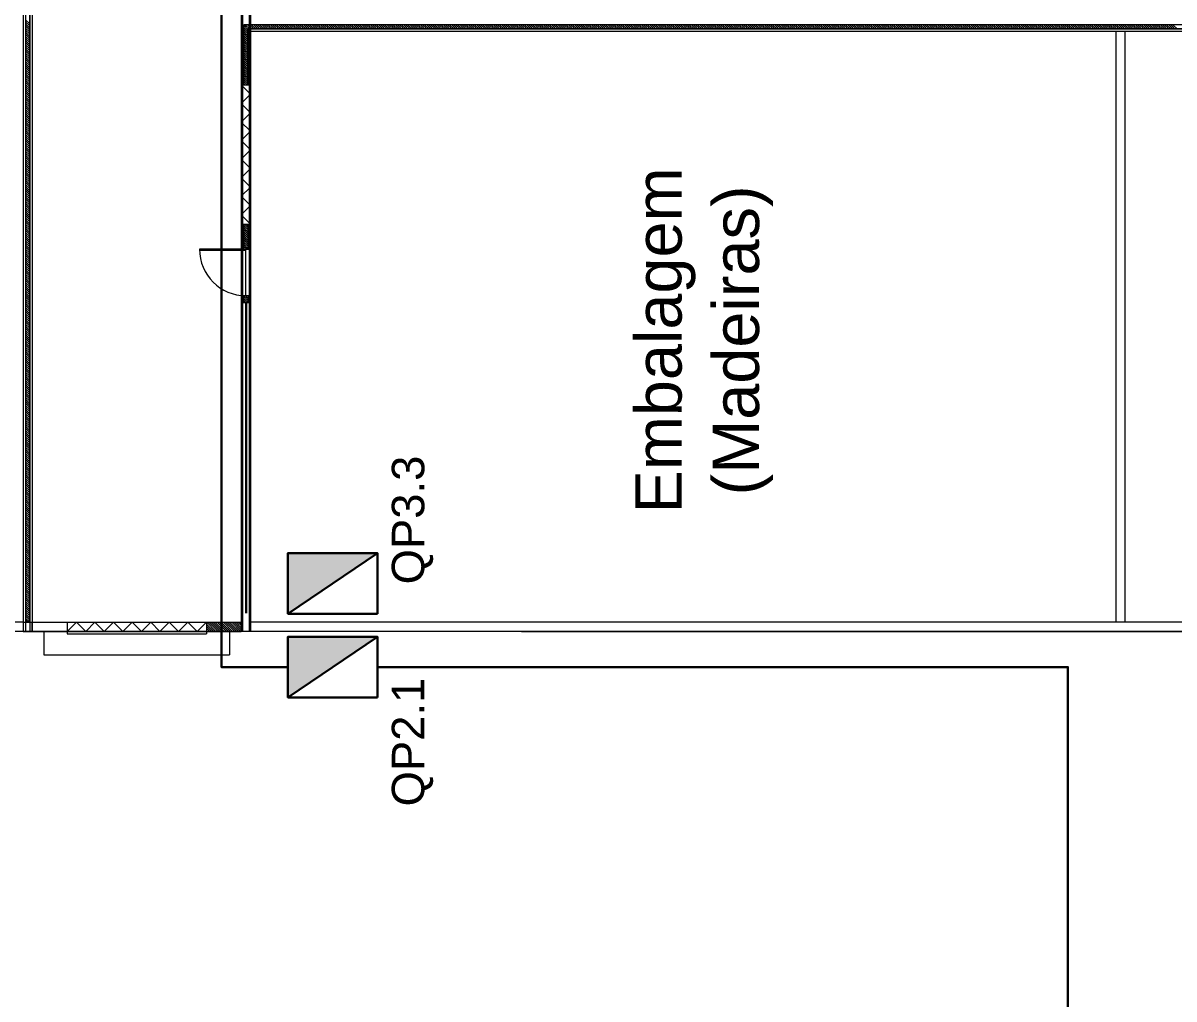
# Model space of a CAD drawing. Header units: millimetres. Extents: x -32 to 1412, y -324 to 2887.
# Drawn here: x 1013.12 to 1037.91, y 1950.1 to 1971.12 of the extents above; entities that cross this region are included whole.
import ezdxf

# ---------------------------------------------------------------- set-up
doc = ezdxf.new("R2010")
doc.units = ezdxf.units.MM
doc.header["$LTSCALE"] = 0.5
doc.layers.get('0').update_dxf_attribs({"linetype": 'CONTINUOUS'})
doc.layers.add('arquitetura', color=252, linetype='CONTINUOUS', lineweight=5)
doc.layers.add('quadros eletricos', color=3, linetype='CONTINUOUS', lineweight=30)
doc.styles.add('Arial nw', font='ARIALN.TTF')

msp = doc.modelspace()

# ---------------------------------------------------------------- hatches: boundary and pattern name
at = {"layer": 'quadros eletricos'}
for points in [[(1018.825, 1958.392), (1020.755, 1959.699), (1018.825, 1959.699)], [(1018.825, 1956.591), (1020.755, 1957.898), (1018.825, 1957.898)]]:
    msp.add_hatch(color=256, dxfattribs=at).paths.add_polyline_path(points)

# ---------------------------------------------------------------- linework, layer by layer
at = {"layer": 'arquitetura', "color": 252}
for p, q in [((1017.851, 2027.151), (1017.851, 1958.009)), ((1017.991, 2027.151), (1017.991, 1958.009)), ((1013.121, 2016.346), (1013.121, 1958.009)), ((1013.176, 2016.346), (1013.176, 1958.009)), ((1013.266, 2016.346), (1013.266, 1958.009)), ((1013.321, 2016.346), (1013.321, 1958.009)), ((1017.821, 1996.493), (1017.821, 1958.009)), ((1018.021, 1996.404), (1018.021, 1958.009)), ((1013.121, 1984.058), (1013.121, 1958.209)), ((1013.176, 1984.058), (1013.176, 1958.209)), ((1013.176, 1984.058), (1013.176, 1958.209)), ((1013.266, 1984.058), (1013.266, 1958.209)), ((1013.266, 1958.209), (1013.266, 1984.058)), ((1013.321, 1984.058), (1013.321, 1958.209)), ((1013.266, 1971.097), (1013.176, 1971.187)), ((1013.266, 1971.053), (1013.176, 1971.143)), ((1013.266, 1971.008), (1013.176, 1971.098)), ((1017.821, 1971.134), (1017.821, 1969.784)), ((1013.266, 1970.963), (1013.176, 1971.053)), ((1013.266, 1970.918), (1013.176, 1971.008)), ((1013.266, 1970.873), (1013.176, 1970.963)), ((1013.266, 1970.828), (1013.176, 1970.918)), ((1013.266, 1970.783), (1013.176, 1970.873)), ((1017.876, 1971.079), (1017.876, 1969.784)), ((1061.741, 1971.079), (1017.876, 1971.079)), ((1061.741, 1971.079), (1017.876, 1971.079)), ((1017.876, 1971.079), (1017.876, 1969.784)), ((1017.966, 1970.977), (1017.876, 1971.067)), ((1017.966, 1970.932), (1017.876, 1971.022)), ((1017.966, 1970.888), (1017.876, 1970.978)), ((1017.966, 1970.843), (1017.876, 1970.933)), ((1017.966, 1970.798), (1017.876, 1970.888)), ((1017.999, 1970.989), (1017.909, 1971.079)), ((1018.044, 1970.989), (1017.954, 1971.079)), ((1017.966, 1970.989), (1017.966, 1969.784)), ((1061.741, 1970.989), (1017.966, 1970.989)), ((1017.966, 1969.784), (1017.966, 1970.989)), ((1017.966, 1970.989), (1061.741, 1970.989)), ((1018.089, 1970.989), (1017.999, 1971.079)), ((1018.021, 1970.934), (1018.021, 1969.784)), ((1061.741, 1970.934), (1018.021, 1970.934)), ((1018.134, 1970.989), (1018.044, 1971.079)), ((1018.179, 1970.989), (1018.089, 1971.079)), ((1018.224, 1970.989), (1018.134, 1971.079)), ((1018.269, 1970.989), (1018.179, 1971.079)), ((1018.314, 1970.989), (1018.224, 1971.079)), ((1018.359, 1970.989), (1018.269, 1971.079)), ((1018.403, 1970.989), (1018.313, 1971.079)), ((1018.448, 1970.989), (1018.358, 1971.079)), ((1018.493, 1970.989), (1018.403, 1971.079)), ((1018.538, 1970.989), (1018.448, 1971.079)), ((1018.583, 1970.989), (1018.493, 1971.079)), ((1018.628, 1970.989), (1018.538, 1971.079)), ((1018.673, 1970.989), (1018.583, 1971.079)), ((1018.718, 1970.989), (1018.628, 1971.079)), ((1018.763, 1970.989), (1018.673, 1971.079)), ((1018.808, 1970.989), (1018.718, 1971.079)), ((1018.852, 1970.989), (1018.762, 1971.079)), ((1018.897, 1970.989), (1018.807, 1971.079)), ((1018.942, 1970.989), (1018.852, 1971.079)), ((1018.987, 1970.989), (1018.897, 1971.079)), ((1019.032, 1970.989), (1018.942, 1971.079)), ((1019.077, 1970.989), (1018.987, 1971.079)), ((1019.122, 1970.989), (1019.032, 1971.079)), ((1019.167, 1970.989), (1019.077, 1971.079)), ((1019.212, 1970.989), (1019.122, 1971.079)), ((1019.257, 1970.989), (1019.167, 1971.079)), ((1019.301, 1970.989), (1019.211, 1971.079)), ((1019.346, 1970.989), (1019.256, 1971.079)), ((1019.391, 1970.989), (1019.301, 1971.079)), ((1019.436, 1970.989), (1019.346, 1971.079)), ((1019.481, 1970.989), (1019.391, 1971.079)), ((1019.526, 1970.989), (1019.436, 1971.079)), ((1019.571, 1970.989), (1019.481, 1971.079)), ((1019.616, 1970.989), (1019.526, 1971.079)), ((1019.661, 1970.989), (1019.571, 1971.079)), ((1019.706, 1970.989), (1019.616, 1971.079)), ((1019.75, 1970.989), (1019.66, 1971.079)), ((1019.795, 1970.989), (1019.705, 1971.079)), ((1019.84, 1970.989), (1019.75, 1971.079)), ((1019.885, 1970.989), (1019.795, 1971.079)), ((1019.93, 1970.989), (1019.84, 1971.079)), ((1019.975, 1970.989), (1019.885, 1971.079)), ((1020.02, 1970.989), (1019.93, 1971.079)), ((1020.065, 1970.989), (1019.975, 1971.079)), ((1020.11, 1970.989), (1020.02, 1971.079)), ((1020.155, 1970.989), (1020.065, 1971.079)), ((1020.2, 1970.989), (1020.11, 1971.079)), ((1020.244, 1970.989), (1020.154, 1971.079)), ((1020.289, 1970.989), (1020.199, 1971.079)), ((1020.334, 1970.989), (1020.244, 1971.079)), ((1020.379, 1970.989), (1020.289, 1971.079)), ((1020.424, 1970.989), (1020.334, 1971.079)), ((1020.469, 1970.989), (1020.379, 1971.079)), ((1020.514, 1970.989), (1020.424, 1971.079)), ((1020.559, 1970.989), (1020.469, 1971.079)), ((1020.604, 1970.989), (1020.514, 1971.079)), ((1020.649, 1970.989), (1020.559, 1971.079)), ((1020.693, 1970.989), (1020.603, 1971.079)), ((1020.738, 1970.989), (1020.648, 1971.079)), ((1020.783, 1970.989), (1020.693, 1971.079)), ((1020.828, 1970.989), (1020.738, 1971.079)), ((1020.873, 1970.989), (1020.783, 1971.079)), ((1020.918, 1970.989), (1020.828, 1971.079)), ((1020.963, 1970.989), (1020.873, 1971.079)), ((1021.008, 1970.989), (1020.918, 1971.079)), ((1021.053, 1970.989), (1020.963, 1971.079)), ((1021.098, 1970.989), (1021.008, 1971.079)), ((1021.142, 1970.989), (1021.052, 1971.079)), ((1021.187, 1970.989), (1021.097, 1971.079)), ((1021.232, 1970.989), (1021.142, 1971.079)), ((1021.277, 1970.989), (1021.187, 1971.079)), ((1021.322, 1970.989), (1021.232, 1971.079)), ((1021.367, 1970.989), (1021.277, 1971.079)), ((1021.412, 1970.989), (1021.322, 1971.079)), ((1021.457, 1970.989), (1021.367, 1971.079)), ((1021.502, 1970.989), (1021.412, 1971.079)), ((1021.547, 1970.989), (1021.457, 1971.079)), ((1021.591, 1970.989), (1021.501, 1971.079)), ((1021.636, 1970.989), (1021.546, 1971.079)), ((1021.681, 1970.989), (1021.591, 1971.079)), ((1021.726, 1970.989), (1021.636, 1971.079)), ((1021.771, 1970.989), (1021.681, 1971.079)), ((1021.816, 1970.989), (1021.726, 1971.079)), ((1021.861, 1970.989), (1021.771, 1971.079)), ((1021.906, 1970.989), (1021.816, 1971.079)), ((1021.951, 1970.989), (1021.861, 1971.079)), ((1021.996, 1970.989), (1021.906, 1971.079)), ((1022.04, 1970.989), (1021.95, 1971.079)), ((1022.085, 1970.989), (1021.995, 1971.079)), ((1022.13, 1970.989), (1022.04, 1971.079)), ((1022.175, 1970.989), (1022.085, 1971.079)), ((1022.22, 1970.989), (1022.13, 1971.079)), ((1022.265, 1970.989), (1022.175, 1971.079)), ((1022.31, 1970.989), (1022.22, 1971.079)), ((1022.355, 1970.989), (1022.265, 1971.079)), ((1022.4, 1970.989), (1022.31, 1971.079)), ((1022.445, 1970.989), (1022.355, 1971.079)), ((1022.489, 1970.989), (1022.399, 1971.079)), ((1022.534, 1970.989), (1022.444, 1971.079)), ((1022.579, 1970.989), (1022.489, 1971.079)), ((1022.624, 1970.989), (1022.534, 1971.079)), ((1022.669, 1970.989), (1022.579, 1971.079)), ((1022.714, 1970.989), (1022.624, 1971.079)), ((1022.759, 1970.989), (1022.669, 1971.079)), ((1022.804, 1970.989), (1022.714, 1971.079)), ((1022.849, 1970.989), (1022.759, 1971.079)), ((1022.894, 1970.989), (1022.804, 1971.079)), ((1022.938, 1970.989), (1022.848, 1971.079)), ((1022.983, 1970.989), (1022.893, 1971.079)), ((1023.028, 1970.989), (1022.938, 1971.079)), ((1023.073, 1970.989), (1022.983, 1971.079)), ((1023.118, 1970.989), (1023.028, 1971.079)), ((1023.163, 1970.989), (1023.073, 1971.079)), ((1023.208, 1970.989), (1023.118, 1971.079)), ((1023.253, 1970.989), (1023.163, 1971.079)), ((1023.298, 1970.989), (1023.208, 1971.079)), ((1023.343, 1970.989), (1023.253, 1971.079)), ((1023.387, 1970.989), (1023.297, 1971.079)), ((1023.432, 1970.989), (1023.342, 1971.079)), ((1023.477, 1970.989), (1023.387, 1971.079)), ((1023.522, 1970.989), (1023.432, 1971.079)), ((1023.567, 1970.989), (1023.477, 1971.079)), ((1023.612, 1970.989), (1023.522, 1971.079)), ((1023.657, 1970.989), (1023.567, 1971.079)), ((1023.702, 1970.989), (1023.612, 1971.079)), ((1023.747, 1970.989), (1023.657, 1971.079)), ((1023.792, 1970.989), (1023.702, 1971.079)), ((1023.837, 1970.989), (1023.747, 1971.079)), ((1023.881, 1970.989), (1023.791, 1971.079)), ((1023.926, 1970.989), (1023.836, 1971.079)), ((1023.971, 1970.989), (1023.881, 1971.079)), ((1024.016, 1970.989), (1023.926, 1971.079)), ((1024.061, 1970.989), (1023.971, 1971.079)), ((1024.106, 1970.989), (1024.016, 1971.079)), ((1024.151, 1970.989), (1024.061, 1971.079)), ((1024.196, 1970.989), (1024.106, 1971.079)), ((1024.241, 1970.989), (1024.151, 1971.079)), ((1024.286, 1970.989), (1024.196, 1971.079)), ((1024.33, 1970.989), (1024.24, 1971.079)), ((1024.375, 1970.989), (1024.285, 1971.079)), ((1024.42, 1970.989), (1024.33, 1971.079)), ((1024.465, 1970.989), (1024.375, 1971.079)), ((1024.51, 1970.989), (1024.42, 1971.079)), ((1024.555, 1970.989), (1024.465, 1971.079)), ((1024.6, 1970.989), (1024.51, 1971.079)), ((1024.645, 1970.989), (1024.555, 1971.079)), ((1024.69, 1970.989), (1024.6, 1971.079)), ((1024.735, 1970.989), (1024.645, 1971.079)), ((1024.779, 1970.989), (1024.689, 1971.079)), ((1024.824, 1970.989), (1024.734, 1971.079)), ((1024.869, 1970.989), (1024.779, 1971.079)), ((1024.914, 1970.989), (1024.824, 1971.079)), ((1024.959, 1970.989), (1024.869, 1971.079)), ((1025.004, 1970.989), (1024.914, 1971.079)), ((1025.049, 1970.989), (1024.959, 1971.079)), ((1025.094, 1970.989), (1025.004, 1971.079)), ((1025.139, 1970.989), (1025.049, 1971.079)), ((1025.184, 1970.989), (1025.094, 1971.079)), ((1025.228, 1970.989), (1025.138, 1971.079)), ((1025.273, 1970.989), (1025.183, 1971.079)), ((1025.318, 1970.989), (1025.228, 1971.079)), ((1025.363, 1970.989), (1025.273, 1971.079)), ((1025.408, 1970.989), (1025.318, 1971.079)), ((1025.453, 1970.989), (1025.363, 1971.079)), ((1025.498, 1970.989), (1025.408, 1971.079)), ((1025.543, 1970.989), (1025.453, 1971.079)), ((1025.588, 1970.989), (1025.498, 1971.079)), ((1025.633, 1970.989), (1025.543, 1971.079)), ((1025.677, 1970.989), (1025.587, 1971.079)), ((1025.722, 1970.989), (1025.632, 1971.079)), ((1025.767, 1970.989), (1025.677, 1971.079)), ((1025.812, 1970.989), (1025.722, 1971.079)), ((1025.857, 1970.989), (1025.767, 1971.079)), ((1025.902, 1970.989), (1025.812, 1971.079)), ((1025.947, 1970.989), (1025.857, 1971.079)), ((1025.992, 1970.989), (1025.902, 1971.079)), ((1026.037, 1970.989), (1025.947, 1971.079)), ((1026.082, 1970.989), (1025.992, 1971.079)), ((1026.126, 1970.989), (1026.036, 1971.079)), ((1026.171, 1970.989), (1026.081, 1971.079)), ((1026.216, 1970.989), (1026.126, 1971.079)), ((1026.261, 1970.989), (1026.171, 1971.079)), ((1026.306, 1970.989), (1026.216, 1971.079)), ((1026.351, 1970.989), (1026.261, 1971.079)), ((1026.396, 1970.989), (1026.306, 1971.079)), ((1026.441, 1970.989), (1026.351, 1971.079)), ((1026.486, 1970.989), (1026.396, 1971.079)), ((1026.531, 1970.989), (1026.441, 1971.079)), ((1026.575, 1970.989), (1026.485, 1971.079)), ((1026.62, 1970.989), (1026.53, 1971.079)), ((1026.665, 1970.989), (1026.575, 1971.079)), ((1026.71, 1970.989), (1026.62, 1971.079)), ((1026.755, 1970.989), (1026.665, 1971.079)), ((1026.8, 1970.989), (1026.71, 1971.079)), ((1026.845, 1970.989), (1026.755, 1971.079)), ((1026.89, 1970.989), (1026.8, 1971.079)), ((1026.935, 1970.989), (1026.845, 1971.079)), ((1026.98, 1970.989), (1026.89, 1971.079)), ((1027.025, 1970.989), (1026.935, 1971.079)), ((1027.069, 1970.989), (1026.979, 1971.079)), ((1027.114, 1970.989), (1027.024, 1971.079)), ((1027.159, 1970.989), (1027.069, 1971.079)), ((1027.204, 1970.989), (1027.114, 1971.079)), ((1027.249, 1970.989), (1027.159, 1971.079)), ((1027.294, 1970.989), (1027.204, 1971.079)), ((1027.339, 1970.989), (1027.249, 1971.079)), ((1027.384, 1970.989), (1027.294, 1971.079)), ((1027.429, 1970.989), (1027.339, 1971.079)), ((1027.474, 1970.989), (1027.384, 1971.079)), ((1027.518, 1970.989), (1027.428, 1971.079)), ((1027.563, 1970.989), (1027.473, 1971.079)), ((1027.608, 1970.989), (1027.518, 1971.079)), ((1027.653, 1970.989), (1027.563, 1971.079)), ((1027.698, 1970.989), (1027.608, 1971.079)), ((1027.743, 1970.989), (1027.653, 1971.079)), ((1027.788, 1970.989), (1027.698, 1971.079)), ((1027.833, 1970.989), (1027.743, 1971.079)), ((1027.878, 1970.989), (1027.788, 1971.079)), ((1027.923, 1970.989), (1027.833, 1971.079)), ((1027.967, 1970.989), (1027.877, 1971.079)), ((1028.012, 1970.989), (1027.922, 1971.079)), ((1028.057, 1970.989), (1027.967, 1971.079)), ((1028.102, 1970.989), (1028.012, 1971.079)), ((1028.147, 1970.989), (1028.057, 1971.079)), ((1028.192, 1970.989), (1028.102, 1971.079)), ((1028.237, 1970.989), (1028.147, 1971.079)), ((1028.282, 1970.989), (1028.192, 1971.079)), ((1028.327, 1970.989), (1028.237, 1971.079)), ((1028.372, 1970.989), (1028.282, 1971.079)), ((1028.416, 1970.989), (1028.326, 1971.079)), ((1028.461, 1970.989), (1028.371, 1971.079)), ((1028.506, 1970.989), (1028.416, 1971.079)), ((1028.551, 1970.989), (1028.461, 1971.079)), ((1028.596, 1970.989), (1028.506, 1971.079)), ((1028.641, 1970.989), (1028.551, 1971.079)), ((1028.686, 1970.989), (1028.596, 1971.079)), ((1028.731, 1970.989), (1028.641, 1971.079)), ((1028.776, 1970.989), (1028.686, 1971.079)), ((1028.821, 1970.989), (1028.731, 1971.079)), ((1028.865, 1970.989), (1028.775, 1971.079)), ((1028.91, 1970.989), (1028.82, 1971.079)), ((1028.955, 1970.989), (1028.865, 1971.079)), ((1029, 1970.989), (1028.91, 1971.079)), ((1029.045, 1970.989), (1028.955, 1971.079)), ((1029.09, 1970.989), (1029, 1971.079)), ((1029.135, 1970.989), (1029.045, 1971.079)), ((1029.18, 1970.989), (1029.09, 1971.079)), ((1029.225, 1970.989), (1029.135, 1971.079)), ((1029.27, 1970.989), (1029.18, 1971.079)), ((1029.314, 1970.989), (1029.224, 1971.079)), ((1029.359, 1970.989), (1029.269, 1971.079)), ((1029.404, 1970.989), (1029.314, 1971.079)), ((1029.449, 1970.989), (1029.359, 1971.079)), ((1029.494, 1970.989), (1029.404, 1971.079)), ((1029.539, 1970.989), (1029.449, 1971.079)), ((1029.584, 1970.989), (1029.494, 1971.079)), ((1029.629, 1970.989), (1029.539, 1971.079)), ((1029.674, 1970.989), (1029.584, 1971.079)), ((1029.719, 1970.989), (1029.629, 1971.079)), ((1029.763, 1970.989), (1029.673, 1971.079)), ((1029.808, 1970.989), (1029.718, 1971.079)), ((1029.853, 1970.989), (1029.763, 1971.079)), ((1029.898, 1970.989), (1029.808, 1971.079)), ((1029.943, 1970.989), (1029.853, 1971.079)), ((1029.988, 1970.989), (1029.898, 1971.079)), ((1030.033, 1970.989), (1029.943, 1971.079)), ((1030.078, 1970.989), (1029.988, 1971.079)), ((1030.123, 1970.989), (1030.033, 1971.079)), ((1030.168, 1970.989), (1030.078, 1971.079)), ((1030.212, 1970.989), (1030.122, 1971.079)), ((1030.257, 1970.989), (1030.167, 1971.079)), ((1030.302, 1970.989), (1030.212, 1971.079)), ((1030.347, 1970.989), (1030.257, 1971.079)), ((1030.392, 1970.989), (1030.302, 1971.079)), ((1030.437, 1970.989), (1030.347, 1971.079)), ((1030.482, 1970.989), (1030.392, 1971.079)), ((1030.527, 1970.989), (1030.437, 1971.079)), ((1030.572, 1970.989), (1030.482, 1971.079)), ((1030.617, 1970.989), (1030.527, 1971.079)), ((1030.662, 1970.989), (1030.572, 1971.079)), ((1030.706, 1970.989), (1030.616, 1971.079)), ((1030.751, 1970.989), (1030.661, 1971.079)), ((1030.796, 1970.989), (1030.706, 1971.079)), ((1030.841, 1970.989), (1030.751, 1971.079)), ((1030.886, 1970.989), (1030.796, 1971.079)), ((1030.931, 1970.989), (1030.841, 1971.079)), ((1030.976, 1970.989), (1030.886, 1971.079)), ((1031.021, 1970.989), (1030.931, 1971.079)), ((1031.066, 1970.989), (1030.976, 1971.079)), ((1031.111, 1970.989), (1031.021, 1971.079)), ((1031.155, 1970.989), (1031.065, 1971.079)), ((1031.2, 1970.989), (1031.11, 1971.079)), ((1031.245, 1970.989), (1031.155, 1971.079)), ((1031.29, 1970.989), (1031.2, 1971.079)), ((1031.335, 1970.989), (1031.245, 1971.079)), ((1031.38, 1970.989), (1031.29, 1971.079)), ((1031.425, 1970.989), (1031.335, 1971.079)), ((1031.47, 1970.989), (1031.38, 1971.079)), ((1031.515, 1970.989), (1031.425, 1971.079)), ((1031.56, 1970.989), (1031.47, 1971.079)), ((1031.604, 1970.989), (1031.514, 1971.079)), ((1031.649, 1970.989), (1031.559, 1971.079)), ((1031.694, 1970.989), (1031.604, 1971.079)), ((1031.739, 1970.989), (1031.649, 1971.079)), ((1031.784, 1970.989), (1031.694, 1971.079)), ((1031.829, 1970.989), (1031.739, 1971.079)), ((1031.874, 1970.989), (1031.784, 1971.079)), ((1031.919, 1970.989), (1031.829, 1971.079)), ((1031.964, 1970.989), (1031.874, 1971.079)), ((1032.009, 1970.989), (1031.919, 1971.079)), ((1032.053, 1970.989), (1031.963, 1971.079)), ((1032.098, 1970.989), (1032.008, 1971.079)), ((1032.143, 1970.989), (1032.053, 1971.079)), ((1032.188, 1970.989), (1032.098, 1971.079)), ((1032.233, 1970.989), (1032.143, 1971.079)), ((1032.278, 1970.989), (1032.188, 1971.079)), ((1032.323, 1970.989), (1032.233, 1971.079)), ((1032.368, 1970.989), (1032.278, 1971.079)), ((1032.413, 1970.989), (1032.323, 1971.079)), ((1032.458, 1970.989), (1032.368, 1971.079)), ((1032.502, 1970.989), (1032.412, 1971.079)), ((1032.547, 1970.989), (1032.457, 1971.079)), ((1032.592, 1970.989), (1032.502, 1971.079)), ((1032.637, 1970.989), (1032.547, 1971.079)), ((1032.682, 1970.989), (1032.592, 1971.079)), ((1032.727, 1970.989), (1032.637, 1971.079)), ((1032.772, 1970.989), (1032.682, 1971.079)), ((1032.817, 1970.989), (1032.727, 1971.079)), ((1032.862, 1970.989), (1032.772, 1971.079)), ((1032.907, 1970.989), (1032.817, 1971.079)), ((1032.951, 1970.989), (1032.861, 1971.079)), ((1032.996, 1970.989), (1032.906, 1971.079)), ((1033.041, 1970.989), (1032.951, 1971.079)), ((1033.086, 1970.989), (1032.996, 1971.079)), ((1033.131, 1970.989), (1033.041, 1971.079)), ((1033.176, 1970.989), (1033.086, 1971.079)), ((1033.221, 1970.989), (1033.131, 1971.079)), ((1033.266, 1970.989), (1033.176, 1971.079)), ((1033.311, 1970.989), (1033.221, 1971.079)), ((1033.356, 1970.989), (1033.266, 1971.079)), ((1033.4, 1970.989), (1033.31, 1971.079)), ((1033.445, 1970.989), (1033.355, 1971.079)), ((1033.49, 1970.989), (1033.4, 1971.079)), ((1033.535, 1970.989), (1033.445, 1971.079)), ((1033.58, 1970.989), (1033.49, 1971.079)), ((1033.625, 1970.989), (1033.535, 1971.079)), ((1033.67, 1970.989), (1033.58, 1971.079)), ((1033.715, 1970.989), (1033.625, 1971.079)), ((1033.76, 1970.989), (1033.67, 1971.079)), ((1033.805, 1970.989), (1033.715, 1971.079)), ((1033.849, 1970.989), (1033.759, 1971.079)), ((1033.894, 1970.989), (1033.804, 1971.079)), ((1033.939, 1970.989), (1033.849, 1971.079)), ((1033.984, 1970.989), (1033.894, 1971.079)), ((1034.029, 1970.989), (1033.939, 1971.079)), ((1034.074, 1970.989), (1033.984, 1971.079)), ((1034.119, 1970.989), (1034.029, 1971.079)), ((1034.164, 1970.989), (1034.074, 1971.079)), ((1034.209, 1970.989), (1034.119, 1971.079)), ((1034.254, 1970.989), (1034.164, 1971.079)), ((1034.299, 1970.989), (1034.209, 1971.079)), ((1034.343, 1970.989), (1034.253, 1971.079)), ((1034.388, 1970.989), (1034.298, 1971.079)), ((1034.433, 1970.989), (1034.343, 1971.079)), ((1034.478, 1970.989), (1034.388, 1971.079)), ((1034.523, 1970.989), (1034.433, 1971.079)), ((1034.568, 1970.989), (1034.478, 1971.079)), ((1034.613, 1970.989), (1034.523, 1971.079)), ((1034.658, 1970.989), (1034.568, 1971.079)), ((1034.703, 1970.989), (1034.613, 1971.079)), ((1034.748, 1970.989), (1034.658, 1971.079)), ((1034.792, 1970.989), (1034.702, 1971.079)), ((1034.837, 1970.989), (1034.747, 1971.079)), ((1034.882, 1970.989), (1034.792, 1971.079)), ((1034.927, 1970.989), (1034.837, 1971.079)), ((1034.972, 1970.989), (1034.882, 1971.079)), ((1035.017, 1970.989), (1034.927, 1971.079)), ((1035.062, 1970.989), (1034.972, 1971.079)), ((1035.107, 1970.989), (1035.017, 1971.079)), ((1035.152, 1970.989), (1035.062, 1971.079)), ((1035.197, 1970.989), (1035.107, 1971.079)), ((1035.241, 1970.989), (1035.151, 1971.079)), ((1035.286, 1970.989), (1035.196, 1971.079)), ((1035.331, 1970.989), (1035.241, 1971.079)), ((1035.376, 1970.989), (1035.286, 1971.079)), ((1035.421, 1970.989), (1035.331, 1971.079)), ((1035.466, 1970.989), (1035.376, 1971.079)), ((1035.511, 1970.989), (1035.421, 1971.079)), ((1035.556, 1970.989), (1035.466, 1971.079)), ((1035.601, 1970.989), (1035.511, 1971.079)), ((1035.646, 1970.989), (1035.556, 1971.079)), ((1035.69, 1970.989), (1035.6, 1971.079)), ((1035.735, 1970.989), (1035.645, 1971.079)), ((1035.78, 1970.989), (1035.69, 1971.079)), ((1035.825, 1970.989), (1035.735, 1971.079)), ((1035.87, 1970.989), (1035.78, 1971.079)), ((1035.915, 1970.989), (1035.825, 1971.079)), ((1035.96, 1970.989), (1035.87, 1971.079)), ((1036.005, 1970.989), (1035.915, 1971.079)), ((1036.05, 1970.989), (1035.96, 1971.079)), ((1036.095, 1970.989), (1036.005, 1971.079)), ((1036.139, 1970.989), (1036.049, 1971.079)), ((1036.184, 1970.989), (1036.094, 1971.079)), ((1036.229, 1970.989), (1036.139, 1971.079)), ((1036.274, 1970.989), (1036.184, 1971.079)), ((1036.319, 1970.989), (1036.229, 1971.079)), ((1036.364, 1970.989), (1036.274, 1971.079)), ((1036.409, 1970.989), (1036.319, 1971.079)), ((1036.454, 1970.989), (1036.364, 1971.079)), ((1036.499, 1970.989), (1036.409, 1971.079)), ((1036.544, 1970.989), (1036.454, 1971.079)), ((1036.588, 1970.989), (1036.498, 1971.079)), ((1036.633, 1970.989), (1036.543, 1971.079)), ((1036.678, 1970.989), (1036.588, 1971.079)), ((1036.723, 1970.989), (1036.633, 1971.079)), ((1036.658, 1970.934), (1036.658, 1958.209)), ((1036.768, 1970.989), (1036.678, 1971.079)), ((1036.813, 1970.989), (1036.723, 1971.079)), ((1036.858, 1970.989), (1036.768, 1971.079)), ((1036.903, 1970.989), (1036.813, 1971.079)), ((1036.948, 1970.989), (1036.858, 1971.079)), ((1036.858, 1970.934), (1036.858, 1958.209)), ((1036.993, 1970.989), (1036.903, 1971.079)), ((1037.037, 1970.989), (1036.947, 1971.079)), ((1037.082, 1970.989), (1036.992, 1971.079)), ((1037.127, 1970.989), (1037.037, 1971.079)), ((1037.172, 1970.989), (1037.082, 1971.079)), ((1037.217, 1970.989), (1037.127, 1971.079)), ((1037.262, 1970.989), (1037.172, 1971.079)), ((1037.307, 1970.989), (1037.217, 1971.079)), ((1037.352, 1970.989), (1037.262, 1971.079)), ((1037.397, 1970.989), (1037.307, 1971.079)), ((1037.442, 1970.989), (1037.352, 1971.079)), ((1037.487, 1970.989), (1037.397, 1971.079)), ((1037.531, 1970.989), (1037.441, 1971.079)), ((1037.576, 1970.989), (1037.486, 1971.079)), ((1037.621, 1970.989), (1037.531, 1971.079)), ((1037.666, 1970.989), (1037.576, 1971.079)), ((1037.711, 1970.989), (1037.621, 1971.079)), ((1037.756, 1970.989), (1037.666, 1971.079)), ((1037.801, 1970.989), (1037.711, 1971.079)), ((1037.846, 1970.989), (1037.756, 1971.079)), ((1037.891, 1970.989), (1037.801, 1971.079)), ((1037.936, 1970.989), (1037.846, 1971.079)), ((1037.98, 1970.989), (1037.89, 1971.079)), ((1013.266, 1970.738), (1013.176, 1970.828)), ((1013.266, 1970.693), (1013.176, 1970.783)), ((1013.266, 1970.648), (1013.176, 1970.738)), ((1013.266, 1970.603), (1013.176, 1970.693)), ((1013.266, 1970.559), (1013.176, 1970.649)), ((1013.266, 1970.514), (1013.176, 1970.604)), ((1017.966, 1970.753), (1017.876, 1970.843)), ((1017.966, 1970.708), (1017.876, 1970.798)), ((1017.966, 1970.663), (1017.876, 1970.753)), ((1017.966, 1970.618), (1017.876, 1970.708)), ((1017.966, 1970.573), (1017.876, 1970.663)), ((1017.966, 1970.528), (1017.876, 1970.618)), ((1013.266, 1970.469), (1013.176, 1970.559)), ((1013.266, 1970.424), (1013.176, 1970.514)), ((1013.266, 1970.379), (1013.176, 1970.469)), ((1013.266, 1970.334), (1013.176, 1970.424)), ((1013.266, 1970.289), (1013.176, 1970.379)), ((1017.966, 1970.483), (1017.876, 1970.573)), ((1017.966, 1970.439), (1017.876, 1970.529)), ((1017.966, 1970.394), (1017.876, 1970.484)), ((1017.966, 1970.349), (1017.876, 1970.439)), ((1017.966, 1970.304), (1017.876, 1970.394)), ((1013.266, 1970.244), (1013.176, 1970.334)), ((1013.266, 1970.199), (1013.176, 1970.289)), ((1013.266, 1970.154), (1013.176, 1970.244)), ((1013.266, 1970.11), (1013.176, 1970.2)), ((1013.266, 1970.065), (1013.176, 1970.155)), ((1013.266, 1970.02), (1013.176, 1970.11)), ((1017.966, 1970.259), (1017.876, 1970.349)), ((1017.966, 1970.214), (1017.876, 1970.304)), ((1017.966, 1970.169), (1017.876, 1970.259)), ((1017.966, 1970.124), (1017.876, 1970.214)), ((1017.966, 1970.079), (1017.876, 1970.169)), ((1017.966, 1970.034), (1017.876, 1970.124)), ((1013.266, 1969.975), (1013.176, 1970.065)), ((1013.266, 1969.93), (1013.176, 1970.02)), ((1013.266, 1969.885), (1013.176, 1969.975)), ((1013.266, 1969.84), (1013.176, 1969.93)), ((1013.266, 1969.795), (1013.176, 1969.885)), ((1017.966, 1969.99), (1017.876, 1970.08)), ((1017.966, 1969.945), (1017.876, 1970.035)), ((1017.966, 1969.9), (1017.876, 1969.99)), ((1017.966, 1969.855), (1017.876, 1969.945)), ((1017.966, 1969.81), (1017.876, 1969.9)), ((1013.266, 1969.75), (1013.176, 1969.84)), ((1013.266, 1969.705), (1013.176, 1969.795)), ((1013.266, 1969.661), (1013.176, 1969.751)), ((1013.266, 1969.616), (1013.176, 1969.706)), ((1013.266, 1969.571), (1013.176, 1969.661)), ((1013.266, 1969.526), (1013.176, 1969.616)), ((1017.821, 1969.784), (1018.021, 1969.784)), ((1017.821, 1969.784), (1018.021, 1969.584)), ((1017.947, 1969.784), (1017.876, 1969.855)), ((1017.902, 1969.784), (1017.876, 1969.81)), ((1017.876, 1969.784), (1017.966, 1969.784)), ((1017.876, 1969.784), (1017.966, 1969.784)), ((1013.266, 1969.481), (1013.176, 1969.571)), ((1013.266, 1969.436), (1013.176, 1969.526)), ((1013.266, 1969.391), (1013.176, 1969.481)), ((1013.266, 1969.346), (1013.176, 1969.436)), ((1013.266, 1969.301), (1013.176, 1969.391)), ((1017.821, 1969.384), (1018.021, 1969.584)), ((1017.821, 1969.384), (1018.021, 1969.184)), ((1013.266, 1969.256), (1013.176, 1969.346)), ((1013.266, 1969.212), (1013.176, 1969.302)), ((1013.266, 1969.167), (1013.176, 1969.257)), ((1013.266, 1969.122), (1013.176, 1969.212)), ((1013.266, 1969.077), (1013.176, 1969.167)), ((1013.266, 1969.032), (1013.176, 1969.122)), ((1017.821, 1968.984), (1018.021, 1969.184)), ((1013.266, 1968.987), (1013.176, 1969.077)), ((1013.266, 1968.942), (1013.176, 1969.032)), ((1013.266, 1968.897), (1013.176, 1968.987)), ((1013.266, 1968.852), (1013.176, 1968.942)), ((1013.266, 1968.807), (1013.176, 1968.897)), ((1017.821, 1968.984), (1018.021, 1968.784)), ((1013.266, 1968.763), (1013.176, 1968.853)), ((1013.266, 1968.718), (1013.176, 1968.808)), ((1013.266, 1968.673), (1013.176, 1968.763)), ((1013.266, 1968.628), (1013.176, 1968.718)), ((1013.266, 1968.583), (1013.176, 1968.673)), ((1013.266, 1968.538), (1013.176, 1968.628)), ((1017.821, 1968.584), (1018.021, 1968.784)), ((1013.266, 1968.493), (1013.176, 1968.583)), ((1013.266, 1968.448), (1013.176, 1968.538)), ((1013.266, 1968.403), (1013.176, 1968.493)), ((1013.266, 1968.358), (1013.176, 1968.448)), ((1013.266, 1968.314), (1013.176, 1968.404)), ((1017.821, 1968.584), (1018.021, 1968.384)), ((1017.821, 1968.184), (1018.021, 1968.384)), ((1013.266, 1968.269), (1013.176, 1968.359)), ((1013.266, 1968.224), (1013.176, 1968.314)), ((1013.266, 1968.179), (1013.176, 1968.269)), ((1013.266, 1968.134), (1013.176, 1968.224)), ((1013.266, 1968.089), (1013.176, 1968.179)), ((1013.266, 1968.044), (1013.176, 1968.134)), ((1017.821, 1968.184), (1018.021, 1967.984)), ((1013.266, 1967.999), (1013.176, 1968.089)), ((1013.266, 1967.954), (1013.176, 1968.044)), ((1013.266, 1967.909), (1013.176, 1967.999)), ((1013.266, 1967.865), (1013.176, 1967.955)), ((1013.266, 1967.82), (1013.176, 1967.91)), ((1017.821, 1967.784), (1018.021, 1967.984)), ((1013.266, 1967.775), (1013.176, 1967.865)), ((1013.266, 1967.73), (1013.176, 1967.82)), ((1013.266, 1967.685), (1013.176, 1967.775)), ((1013.266, 1967.64), (1013.176, 1967.73)), ((1013.266, 1967.595), (1013.176, 1967.685)), ((1013.266, 1967.55), (1013.176, 1967.64)), ((1017.821, 1967.784), (1018.021, 1967.584)), ((1013.266, 1967.505), (1013.176, 1967.595)), ((1013.266, 1967.46), (1013.176, 1967.55)), ((1013.266, 1967.416), (1013.176, 1967.506)), ((1013.266, 1967.371), (1013.176, 1967.461)), ((1013.266, 1967.326), (1013.176, 1967.416)), ((1017.821, 1967.384), (1018.021, 1967.584)), ((1017.821, 1967.384), (1018.021, 1967.184)), ((1013.266, 1967.281), (1013.176, 1967.371)), ((1013.266, 1967.236), (1013.176, 1967.326)), ((1013.266, 1967.191), (1013.176, 1967.281)), ((1013.266, 1967.146), (1013.176, 1967.236)), ((1013.266, 1967.101), (1013.176, 1967.191)), ((1013.266, 1967.056), (1013.176, 1967.146)), ((1017.821, 1966.984), (1018.021, 1967.184)), ((1013.266, 1967.011), (1013.176, 1967.101)), ((1013.266, 1966.966), (1013.176, 1967.056)), ((1013.266, 1966.922), (1013.176, 1967.012)), ((1013.266, 1966.877), (1013.176, 1966.967)), ((1013.266, 1966.832), (1013.176, 1966.922)), ((1017.821, 1966.984), (1018.021, 1966.784)), ((1013.266, 1966.787), (1013.176, 1966.877)), ((1013.266, 1966.742), (1013.176, 1966.832)), ((1013.266, 1966.697), (1013.176, 1966.787)), ((1013.266, 1966.652), (1013.176, 1966.742)), ((1013.266, 1966.607), (1013.176, 1966.697)), ((1013.266, 1966.562), (1013.176, 1966.652)), ((1017.821, 1966.784), (1017.821, 1966.244)), ((1017.821, 1966.784), (1018.021, 1966.784)), ((1017.876, 1966.784), (1017.876, 1966.244)), ((1017.966, 1966.667), (1017.876, 1966.757)), ((1017.966, 1966.622), (1017.876, 1966.712)), ((1017.966, 1966.577), (1017.876, 1966.667)), ((1017.966, 1966.712), (1017.894, 1966.784)), ((1017.966, 1966.757), (1017.939, 1966.784)), ((1017.966, 1966.784), (1017.966, 1966.244)), ((1018.021, 1966.784), (1018.021, 1966.244)), ((1013.266, 1966.517), (1013.176, 1966.607)), ((1013.266, 1966.473), (1013.176, 1966.563)), ((1013.266, 1966.428), (1013.176, 1966.518)), ((1013.266, 1966.383), (1013.176, 1966.473)), ((1013.266, 1966.338), (1013.176, 1966.428)), ((1017.966, 1966.532), (1017.876, 1966.622)), ((1017.966, 1966.487), (1017.876, 1966.577)), ((1017.966, 1966.442), (1017.876, 1966.532)), ((1017.966, 1966.397), (1017.876, 1966.487)), ((1017.966, 1966.353), (1017.876, 1966.443)), ((1017.966, 1966.308), (1017.876, 1966.398)), ((1013.266, 1966.293), (1013.176, 1966.383)), ((1013.266, 1966.248), (1013.176, 1966.338)), ((1013.266, 1966.203), (1013.176, 1966.293)), ((1013.266, 1966.158), (1013.176, 1966.248)), ((1013.266, 1966.113), (1013.176, 1966.203)), ((1013.266, 1966.068), (1013.176, 1966.158)), ((1017.821, 1966.244), (1016.921, 1966.244)), ((1017.921, 1966.219), (1016.921, 1966.219)), ((1017.821, 1966.244), (1018.021, 1966.244)), ((1017.966, 1966.263), (1017.876, 1966.353)), ((1017.94, 1966.244), (1017.876, 1966.308)), ((1017.895, 1966.244), (1017.876, 1966.263)), ((1017.921, 1965.244), (1017.921, 1966.244)), ((1013.266, 1966.024), (1013.176, 1966.114)), ((1013.266, 1965.979), (1013.176, 1966.069)), ((1013.266, 1965.934), (1013.176, 1966.024)), ((1013.266, 1965.889), (1013.176, 1965.979)), ((1013.266, 1965.844), (1013.176, 1965.934)), ((1013.266, 1965.799), (1013.176, 1965.889)), ((1013.266, 1965.754), (1013.176, 1965.844)), ((1013.266, 1965.709), (1013.176, 1965.799)), ((1013.266, 1965.664), (1013.176, 1965.754)), ((1013.266, 1965.619), (1013.176, 1965.709)), ((1013.266, 1965.575), (1013.176, 1965.665)), ((1013.266, 1965.53), (1013.176, 1965.62)), ((1013.266, 1965.485), (1013.176, 1965.575)), ((1013.266, 1965.44), (1013.176, 1965.53)), ((1013.266, 1965.395), (1013.176, 1965.485)), ((1013.266, 1965.35), (1013.176, 1965.44)), ((1013.266, 1965.305), (1013.176, 1965.395)), ((1013.266, 1965.26), (1013.176, 1965.35)), ((1013.266, 1965.215), (1013.176, 1965.305)), ((1013.266, 1965.17), (1013.176, 1965.26)), ((1013.266, 1965.126), (1013.176, 1965.216)), ((1013.266, 1965.081), (1013.176, 1965.171)), ((1017.821, 1965.244), (1017.821, 1958.009)), ((1017.821, 1965.244), (1018.021, 1965.244)), ((1017.876, 1965.244), (1017.876, 1965.094)), ((1017.966, 1965.14), (1017.876, 1965.23)), ((1017.966, 1965.095), (1017.876, 1965.185)), ((1017.966, 1965.185), (1017.907, 1965.244)), ((1017.966, 1965.23), (1017.952, 1965.244)), ((1017.966, 1965.244), (1017.966, 1965.094)), ((1018.021, 1965.244), (1018.021, 1958.009)), ((1013.266, 1965.036), (1013.176, 1965.126)), ((1013.266, 1964.991), (1013.176, 1965.081)), ((1013.266, 1964.946), (1013.176, 1965.036)), ((1013.266, 1964.901), (1013.176, 1964.991)), ((1013.266, 1964.856), (1013.176, 1964.946)), ((1013.266, 1964.811), (1013.176, 1964.901)), ((1017.821, 1965.094), (1018.021, 1965.094)), ((1017.922, 1965.094), (1017.876, 1965.14)), ((1017.878, 1965.094), (1017.876, 1965.095)), ((1017.911, 1965.094), (1017.911, 1958.409)), ((1017.931, 1965.094), (1017.931, 1958.409)), ((1013.266, 1964.766), (1013.176, 1964.856)), ((1013.266, 1964.721), (1013.176, 1964.811)), ((1013.266, 1964.677), (1013.176, 1964.767)), ((1013.266, 1964.632), (1013.176, 1964.722)), ((1013.266, 1964.587), (1013.176, 1964.677)), ((1013.266, 1964.542), (1013.176, 1964.632)), ((1013.266, 1964.497), (1013.176, 1964.587)), ((1013.266, 1964.452), (1013.176, 1964.542)), ((1013.266, 1964.407), (1013.176, 1964.497)), ((1013.266, 1964.362), (1013.176, 1964.452)), ((1013.266, 1964.317), (1013.176, 1964.407)), ((1013.266, 1964.272), (1013.176, 1964.362)), ((1013.266, 1964.228), (1013.176, 1964.318)), ((1013.266, 1964.183), (1013.176, 1964.273)), ((1013.266, 1964.138), (1013.176, 1964.228)), ((1013.266, 1964.093), (1013.176, 1964.183)), ((1013.266, 1964.048), (1013.176, 1964.138)), ((1013.266, 1964.003), (1013.176, 1964.093)), ((1013.266, 1963.958), (1013.176, 1964.048)), ((1013.266, 1963.913), (1013.176, 1964.003)), ((1013.266, 1963.868), (1013.176, 1963.958)), ((1013.266, 1963.823), (1013.176, 1963.913)), ((1013.266, 1963.779), (1013.176, 1963.869)), ((1013.266, 1963.734), (1013.176, 1963.824)), ((1013.266, 1963.689), (1013.176, 1963.779)), ((1013.266, 1963.644), (1013.176, 1963.734)), ((1013.266, 1963.599), (1013.176, 1963.689)), ((1013.266, 1963.554), (1013.176, 1963.644)), ((1013.266, 1963.509), (1013.176, 1963.599)), ((1013.266, 1963.464), (1013.176, 1963.554)), ((1013.266, 1963.419), (1013.176, 1963.509)), ((1013.266, 1963.374), (1013.176, 1963.464)), ((1013.266, 1963.329), (1013.176, 1963.419)), ((1013.266, 1963.285), (1013.176, 1963.375)), ((1013.266, 1963.24), (1013.176, 1963.33)), ((1013.266, 1963.195), (1013.176, 1963.285)), ((1013.266, 1963.15), (1013.176, 1963.24)), ((1013.266, 1963.105), (1013.176, 1963.195)), ((1013.266, 1963.06), (1013.176, 1963.15)), ((1013.266, 1963.015), (1013.176, 1963.105)), ((1013.266, 1962.97), (1013.176, 1963.06)), ((1013.266, 1962.925), (1013.176, 1963.015)), ((1013.266, 1962.88), (1013.176, 1962.97)), ((1013.266, 1962.836), (1013.176, 1962.926)), ((1013.266, 1962.791), (1013.176, 1962.881)), ((1013.266, 1962.746), (1013.176, 1962.836)), ((1013.266, 1962.701), (1013.176, 1962.791)), ((1013.266, 1962.656), (1013.176, 1962.746)), ((1013.266, 1962.611), (1013.176, 1962.701)), ((1013.266, 1962.566), (1013.176, 1962.656)), ((1013.266, 1962.521), (1013.176, 1962.611)), ((1013.266, 1962.476), (1013.176, 1962.566)), ((1013.266, 1962.431), (1013.176, 1962.521)), ((1013.266, 1962.387), (1013.176, 1962.477)), ((1013.266, 1962.342), (1013.176, 1962.432)), ((1013.266, 1962.297), (1013.176, 1962.387)), ((1013.266, 1962.252), (1013.176, 1962.342)), ((1013.266, 1962.207), (1013.176, 1962.297)), ((1013.266, 1962.162), (1013.176, 1962.252)), ((1013.266, 1962.117), (1013.176, 1962.207)), ((1013.266, 1962.072), (1013.176, 1962.162)), ((1013.266, 1962.027), (1013.176, 1962.117)), ((1013.266, 1961.982), (1013.176, 1962.072)), ((1013.266, 1961.938), (1013.176, 1962.028)), ((1013.266, 1961.893), (1013.176, 1961.983)), ((1013.266, 1961.848), (1013.176, 1961.938)), ((1013.266, 1961.803), (1013.176, 1961.893)), ((1013.266, 1961.758), (1013.176, 1961.848)), ((1013.266, 1961.713), (1013.176, 1961.803)), ((1013.266, 1961.668), (1013.176, 1961.758)), ((1013.266, 1961.623), (1013.176, 1961.713)), ((1013.266, 1961.578), (1013.176, 1961.668)), ((1013.266, 1961.533), (1013.176, 1961.623)), ((1013.266, 1961.489), (1013.176, 1961.579)), ((1013.266, 1961.444), (1013.176, 1961.534)), ((1013.266, 1961.399), (1013.176, 1961.489)), ((1013.266, 1961.354), (1013.176, 1961.444)), ((1013.266, 1961.309), (1013.176, 1961.399)), ((1013.266, 1961.264), (1013.176, 1961.354)), ((1013.266, 1961.219), (1013.176, 1961.309)), ((1013.266, 1961.174), (1013.176, 1961.264)), ((1013.266, 1961.129), (1013.176, 1961.219)), ((1013.266, 1961.084), (1013.176, 1961.174)), ((1013.266, 1961.04), (1013.176, 1961.13)), ((1013.266, 1960.995), (1013.176, 1961.085)), ((1013.266, 1960.95), (1013.176, 1961.04)), ((1013.266, 1960.905), (1013.176, 1960.995)), ((1013.266, 1960.86), (1013.176, 1960.95)), ((1013.266, 1960.815), (1013.176, 1960.905)), ((1013.266, 1960.77), (1013.176, 1960.86)), ((1013.266, 1960.725), (1013.176, 1960.815)), ((1013.266, 1960.68), (1013.176, 1960.77)), ((1013.266, 1960.635), (1013.176, 1960.725)), ((1013.266, 1960.591), (1013.176, 1960.681)), ((1013.266, 1960.546), (1013.176, 1960.636)), ((1013.266, 1960.501), (1013.176, 1960.591)), ((1013.266, 1960.456), (1013.176, 1960.546)), ((1013.266, 1960.411), (1013.176, 1960.501)), ((1013.266, 1960.366), (1013.176, 1960.456)), ((1013.266, 1960.321), (1013.176, 1960.411)), ((1013.266, 1960.276), (1013.176, 1960.366)), ((1013.266, 1960.231), (1013.176, 1960.321)), ((1013.266, 1960.186), (1013.176, 1960.276)), ((1013.266, 1960.141), (1013.176, 1960.231)), ((1013.266, 1960.097), (1013.176, 1960.187)), ((1013.266, 1960.052), (1013.176, 1960.142)), ((1013.266, 1960.007), (1013.176, 1960.097)), ((1013.266, 1959.962), (1013.176, 1960.052)), ((1013.266, 1959.917), (1013.176, 1960.007)), ((1013.266, 1959.872), (1013.176, 1959.962)), ((1013.266, 1959.827), (1013.176, 1959.917)), ((1013.266, 1959.782), (1013.176, 1959.872)), ((1013.266, 1959.737), (1013.176, 1959.827)), ((1013.266, 1959.692), (1013.176, 1959.782)), ((1013.266, 1959.648), (1013.176, 1959.738)), ((1013.266, 1959.603), (1013.176, 1959.693)), ((1013.266, 1959.558), (1013.176, 1959.648)), ((1013.266, 1959.513), (1013.176, 1959.603)), ((1013.266, 1959.468), (1013.176, 1959.558)), ((1013.266, 1959.423), (1013.176, 1959.513)), ((1013.266, 1959.378), (1013.176, 1959.468)), ((1013.266, 1959.333), (1013.176, 1959.423)), ((1013.266, 1959.288), (1013.176, 1959.378)), ((1013.266, 1959.243), (1013.176, 1959.333)), ((1013.266, 1959.199), (1013.176, 1959.289)), ((1013.266, 1959.154), (1013.176, 1959.244)), ((1013.266, 1959.109), (1013.176, 1959.199)), ((1013.266, 1959.064), (1013.176, 1959.154)), ((1013.266, 1959.019), (1013.176, 1959.109)), ((1013.266, 1958.974), (1013.176, 1959.064)), ((1013.266, 1958.929), (1013.176, 1959.019)), ((1013.266, 1958.884), (1013.176, 1958.974)), ((1013.266, 1958.839), (1013.176, 1958.929)), ((1013.266, 1958.794), (1013.176, 1958.884)), ((1013.266, 1958.75), (1013.176, 1958.84)), ((1013.266, 1958.705), (1013.176, 1958.795)), ((1013.266, 1958.66), (1013.176, 1958.75)), ((1013.266, 1958.615), (1013.176, 1958.705)), ((1013.266, 1958.57), (1013.176, 1958.66)), ((1013.266, 1958.525), (1013.176, 1958.615)), ((1013.266, 1958.48), (1013.176, 1958.57)), ((1013.266, 1958.435), (1013.176, 1958.525)), ((1013.266, 1958.39), (1013.176, 1958.48)), ((1013.121, 1958.209), (980.381, 1958.209)), ((1013.121, 1958.209), (1014.071, 1958.209)), ((1013.266, 1958.345), (1013.176, 1958.435)), ((1013.266, 1958.301), (1013.176, 1958.391)), ((1013.266, 1958.256), (1013.176, 1958.346)), ((1013.266, 1958.211), (1013.176, 1958.301)), ((1013.223, 1958.209), (1013.176, 1958.256)), ((1013.178, 1958.209), (1013.176, 1958.211)), ((1013.176, 1958.209), (1013.266, 1958.209)), ((1013.321, 1958.009), (1013.321, 1958.209)), ((1013.321, 1958.209), (1017.821, 1958.209)), ((1014.071, 1958.209), (1014.071, 1957.959)), ((1014.071, 1958.009), (1014.271, 1958.209)), ((1014.471, 1958.009), (1014.271, 1958.209)), ((1014.471, 1958.009), (1014.671, 1958.209)), ((1014.871, 1958.009), (1014.671, 1958.209)), ((1014.871, 1958.009), (1015.071, 1958.209)), ((1015.271, 1958.009), (1015.071, 1958.209)), ((1015.271, 1958.009), (1015.471, 1958.209)), ((1015.671, 1958.009), (1015.471, 1958.209)), ((1015.671, 1958.009), (1015.871, 1958.209)), ((1016.071, 1958.009), (1015.871, 1958.209)), ((1016.071, 1958.009), (1016.271, 1958.209)), ((1016.471, 1958.009), (1016.271, 1958.209)), ((1016.471, 1958.009), (1016.671, 1958.209)), ((1016.871, 1958.009), (1016.671, 1958.209)), ((1016.871, 1958.009), (1017.071, 1958.209)), ((1017.071, 1958.209), (1017.821, 1958.209)), ((1017.071, 1958.209), (1017.071, 1957.959)), ((1017.277, 1958.009), (1017.077, 1958.209)), ((1017.322, 1958.009), (1017.122, 1958.209)), ((1017.366, 1958.009), (1017.166, 1958.209)), ((1017.411, 1958.009), (1017.211, 1958.209)), ((1017.456, 1958.009), (1017.256, 1958.209)), ((1017.501, 1958.009), (1017.301, 1958.209)), ((1017.546, 1958.009), (1017.346, 1958.209)), ((1017.591, 1958.009), (1017.391, 1958.209)), ((1017.636, 1958.009), (1017.436, 1958.209)), ((1017.681, 1958.009), (1017.481, 1958.209)), ((1017.726, 1958.009), (1017.526, 1958.209)), ((1017.771, 1958.009), (1017.571, 1958.209)), ((1017.816, 1958.009), (1017.616, 1958.209)), ((1017.821, 1958.048), (1017.66, 1958.209)), ((1017.821, 1958.093), (1017.705, 1958.209)), ((1017.821, 1958.138), (1017.75, 1958.209)), ((1017.821, 1958.183), (1017.795, 1958.209)), ((1017.821, 1958.209), (1017.821, 1958.009)), ((1023.861, 1958.209), (1018.021, 1958.209)), ((1061.741, 1958.209), (1023.861, 1958.209)), ((1013.321, 1958.009), (980.181, 1958.009)), ((1013.121, 1958.009), (1014.071, 1958.009)), ((1017.821, 1958.009), (1013.321, 1958.009)), ((1013.571, 1958.009), (1013.571, 1957.509)), ((1014.071, 1958.009), (1017.071, 1958.009)), ((1014.071, 1957.959), (1017.071, 1957.959)), ((1017.232, 1958.009), (1017.071, 1958.17)), ((1017.187, 1958.009), (1017.071, 1958.125)), ((1017.142, 1958.009), (1017.071, 1958.08)), ((1017.097, 1958.009), (1017.071, 1958.035)), ((1017.071, 1958.009), (1017.821, 1958.009)), ((1017.571, 1958.009), (1017.571, 1957.509)), ((1023.861, 1958.009), (1017.821, 1958.009)), ((1061.941, 1958.009), (1023.861, 1958.009)), ((1061.941, 1958.004), (1023.861, 1958.004)), ((1013.571, 1957.509), (1017.571, 1957.509))]:
    msp.add_line(p, q, dxfattribs=at)
msp.add_arc((1017.921, 1966.244), 1, 180, 270, dxfattribs=at)
at = {"layer": 'quadros eletricos'}
for p, q in [((1020.755, 1959.699), (1018.825, 1958.392)), ((1020.755, 1957.898), (1018.825, 1956.591))]:
    msp.add_line(p, q, dxfattribs=at)
at = {"layer": 'quadros eletricos', "ltscale": 10}
for points in [[(1020.844, 2008.829), (1017.395, 2008.829), (1017.395, 1957.244), (1018.825, 1957.244)], [(1035.628, 1905.076), (1035.628, 1957.244), (1020.755, 1957.244)]]:
    msp.add_lwpolyline(points, dxfattribs=at)
at = {"layer": 'quadros eletricos'}
for points in [[(1020.755, 1958.392), (1018.825, 1958.392), (1018.825, 1959.699), (1020.755, 1959.699)], [(1020.755, 1956.591), (1018.825, 1956.591), (1018.825, 1957.898), (1020.755, 1957.898)]]:
    msp.add_lwpolyline(points, close=True, dxfattribs=at)
for points in [[(1018.825, 1958.392), (1020.755, 1959.699), (1018.825, 1959.699), (1018.825, 1958.392)], [(1018.825, 1956.591), (1020.755, 1957.898), (1018.825, 1957.898), (1018.825, 1956.591)]]:
    msp.add_lwpolyline(points, dxfattribs=at)

# ---------------------------------------------------------------- texts
at = {"insert": (1027.793, 1964.28), "char_height": 1, "attachment_point": 5, "rotation": 90, "style": 'Arial nw'}
msp.add_mtext_dynamic_manual_height_columns('{\\fArial|b0|i0|c0|p34;Embalagem\\P(Madeiras)}', width=11.17628, gutter_width=2, heights=[4.511], dxfattribs=at)
at = {"layer": 'quadros eletricos', "char_height": 0.7, "attachment_point": 1, "rotation": 90, "style": 'Arial nw'}
for s, width, heights, insert in [('{\\fArial|b0|i0|c0|p34;QP3.3}', 3.74194, [0.973], (1021.065, 1959.026)), ('{\\fArial|b0|i0|c0|p34;QP2.1}', 3.15338, [0], (1021.065, 1954.244))]:
    msp.add_mtext_dynamic_manual_height_columns(s, width=width, gutter_width=2, heights=heights, dxfattribs=dict(at, insert=insert))

doc.saveas('drawing.dxf')
